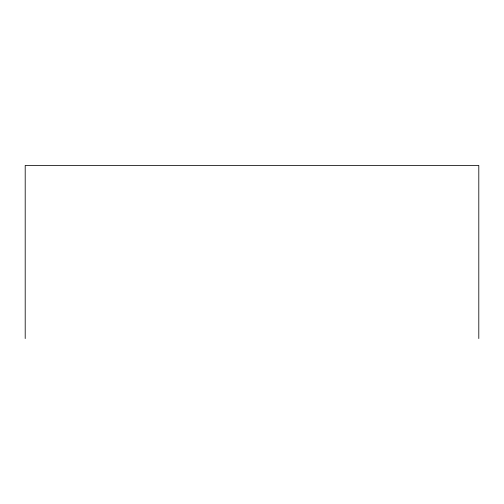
<?xml version="1.0" encoding="UTF-8"?>
<svg xmlns="http://www.w3.org/2000/svg" width="504" height="504" viewBox="0 0 504 504"><rect width="100%" height="100%" fill="white"/><g stroke="black" fill="none" stroke-linecap="round" stroke-linejoin="round"><path stroke-width="0.76" d="M478.8 338.562L478.8 165.438L25.2 165.438L25.2 338.562"/></g></svg>
